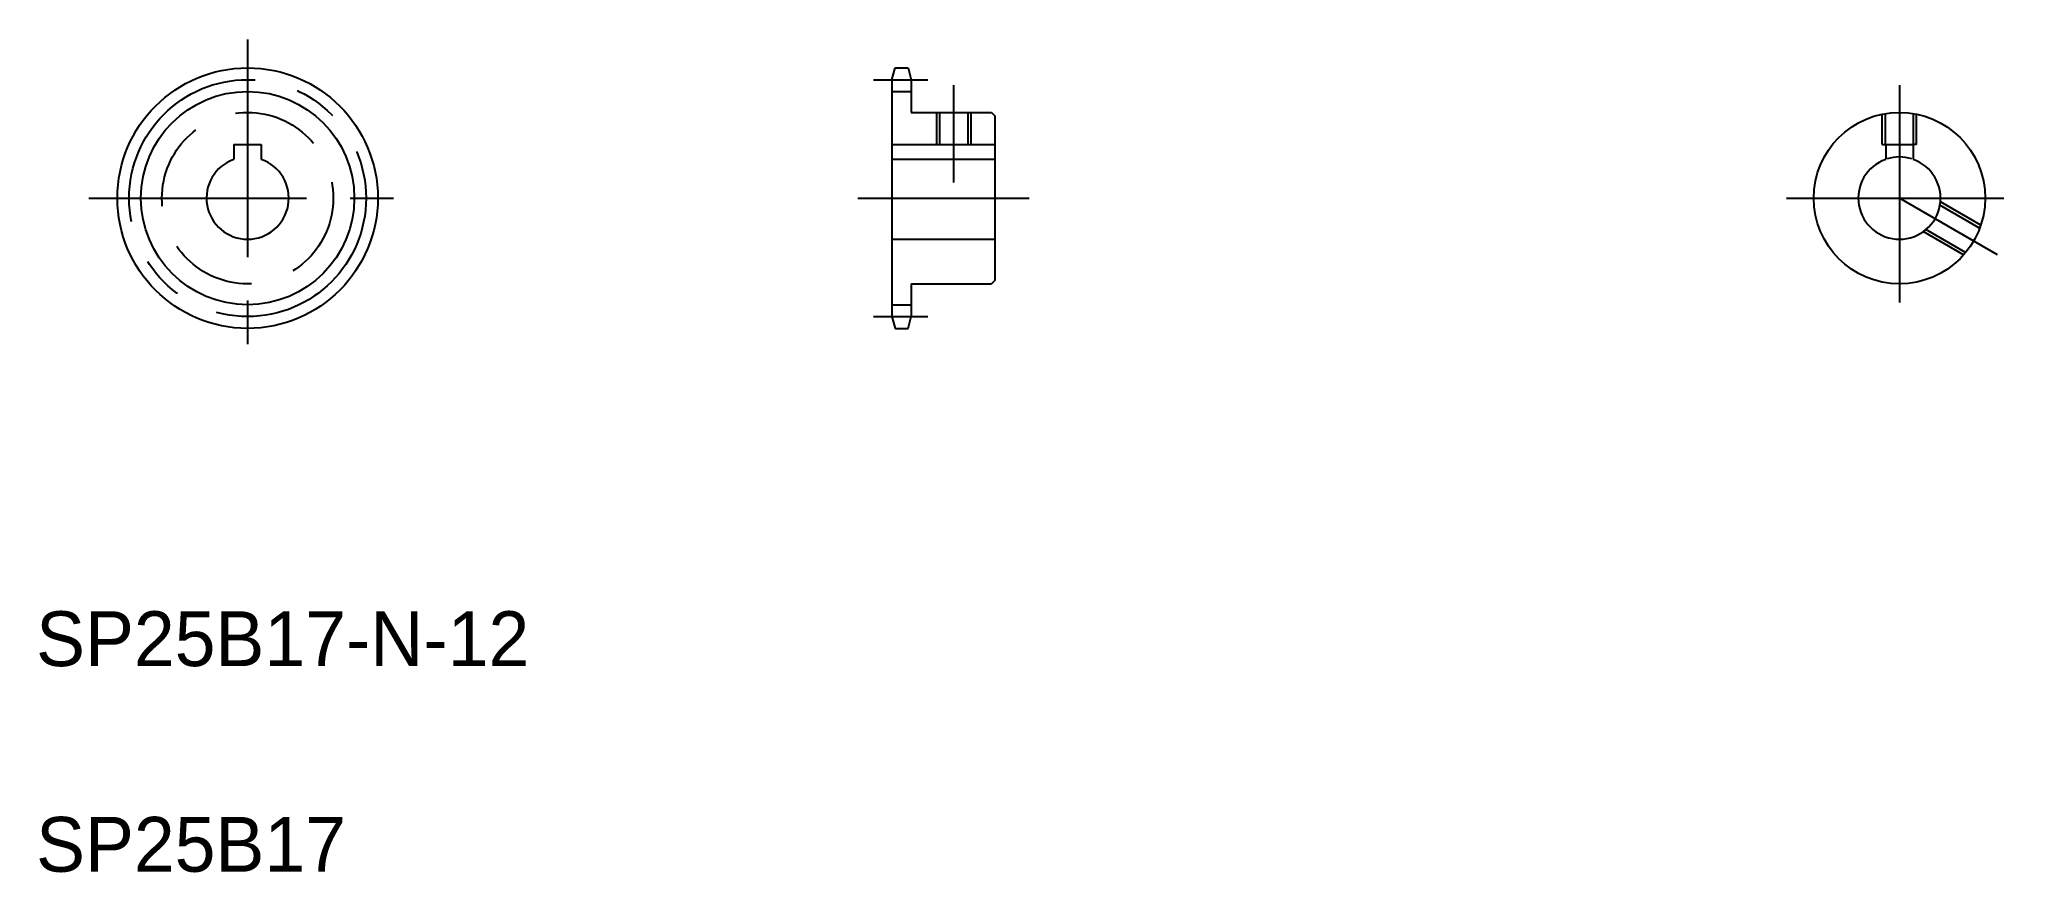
# Model space of a CAD drawing. Extents: x 94 to 382, y 109 to 230.
import ezdxf

# ---------------------------------------------------------------- set-up
doc = ezdxf.new("R2010")
doc.units = 0
doc.linetypes.add('CENTER', pattern=[50.8, 31.75, -6.35, 6.35, -6.35])
doc.linetypes.add('DASHED', pattern=[19.05, 12.7, -6.35])
doc.layers.get('0').update_dxf_attribs({"linetype": 'CONTINUOUS'})
doc.layers.add('CENTER', color=1, linetype='CENTER')

msp = doc.modelspace()

# ---------------------------------------------------------------- linework, layer by layer
at = {"color": 7, "linetype": 'CONTINUOUS'}
for p, q in [((218.77, 224.4), (219.23, 226.12)), ((219.23, 226.12), (221.11, 226.12)), ((221.11, 226.12), (221.57, 224.4)), ((218.77, 224.4), (218.77, 189.84)), ((218.77, 222.68), (221.57, 222.68)), ((221.57, 224.4), (221.57, 219.62)), ((221.57, 219.62), (233.27, 219.62)), ((225.72, 219.62), (225.72, 214.92)), ((229.82, 219.62), (229.82, 214.92)), ((233.27, 219.62), (233.77, 219.12)), ((233.77, 219.12), (233.77, 195.12)), ((122.76, 214.92), (126.76, 214.92)), ((122.76, 214.92), (122.76, 212.78)), ((126.76, 214.92), (126.76, 212.78)), ((218.77, 214.92), (233.77, 214.92)), ((363.76, 214.92), (367.76, 214.92)), ((363.76, 214.92), (363.76, 212.78)), ((367.76, 214.92), (367.76, 212.78)), ((218.77, 212.78), (233.77, 212.78)), ((218.77, 201.12), (233.77, 201.12)), ((221.57, 194.62), (233.27, 194.62)), ((221.57, 194.62), (221.57, 189.84)), ((221.57, 193.42), (221.57, 193.42)), ((233.77, 195.12), (233.27, 194.62)), ((218.77, 191.56), (221.57, 191.56)), ((221.57, 192.23), (221.57, 192.23)), ((218.77, 189.84), (219.23, 188.12)), ((219.23, 188.12), (221.11, 188.12)), ((221.11, 188.12), (221.57, 189.84))]:
    msp.add_line(p, q, dxfattribs=at)
at = {"color": 3, "linetype": 'CONTINUOUS'}
for p, q in [((225.27, 219.62), (225.27, 214.92)), ((230.27, 219.62), (230.27, 214.92))]:
    msp.add_line(p, q, dxfattribs=at)
at = {"color": 3, "linetype": 'DASHED'}
for p, q in [((363.26, 214.92), (363.26, 219.37)), ((363.71, 214.92), (363.71, 219.45)), ((367.81, 214.92), (367.81, 219.45)), ((368.26, 214.92), (368.26, 219.37)), ((363.26, 214.92), (363.76, 214.92)), ((368.26, 214.92), (367.76, 214.92)), ((377.46, 202.73), (371.67, 206.07)), ((377.62, 203.16), (371.73, 206.56)), ((375.12, 198.83), (369.23, 202.23)), ((375.41, 199.18), (369.62, 202.52))]:
    msp.add_line(p, q, dxfattribs=at)
at = {"color": 7, "linetype": 'CONTINUOUS'}
for centre, radius in [((124.76, 207.12), 19), ((365.76, 207.12), 12.5)]:
    msp.add_circle(centre, radius, dxfattribs=at)
at = {"color": 3, "linetype": 'CONTINUOUS'}
msp.add_circle((124.76, 207.12), 15.56, dxfattribs=at)
at = {"color": 3, "linetype": 'DASHED'}
msp.add_circle((124.76, 207.12), 12.5, dxfattribs=at)
at = {"color": 3, "linetype": 'CONTINUOUS'}
msp.add_arc((365.76, 207.12), 6, 72.5424, 107.4576, dxfattribs=at)
at = {"color": 7, "linetype": 'CONTINUOUS'}
for centre in [(124.76, 207.12), (365.76, 207.12)]:
    msp.add_arc(centre, 6, 109.4712, 70.5288, dxfattribs=at)
at = {"layer": 'CENTER', "color": 1, "linetype": 'CENTER'}
for p, q in [((124.76, 230.27), (124.76, 183.97)), ((216.1, 224.4), (223.99, 224.4)), ((227.77, 223.62), (227.77, 209.42)), ((365.76, 223.62), (365.76, 190.62)), ((101.61, 207.12), (147.9, 207.12)), ((213.77, 207.12), (238.77, 207.12)), ((349.26, 207.12), (382.26, 207.12)), ((380.07, 198.86), (365.76, 207.12)), ((216.1, 189.84), (223.99, 189.84))]:
    msp.add_line(p, q, dxfattribs=at)
msp.add_circle((124.76, 207.12), 17.28, dxfattribs=at)

# ---------------------------------------------------------------- texts
at = {"color": 7, "linetype": 'CONTINUOUS'}
for s, p in [('SP25B17-N-12', (93.9, 138.84)), ('SP25B17', (93.9, 108.84))]:
    msp.add_text(s, height=8, dxfattribs=at).set_placement(p)

doc.saveas('drawing.dxf')
